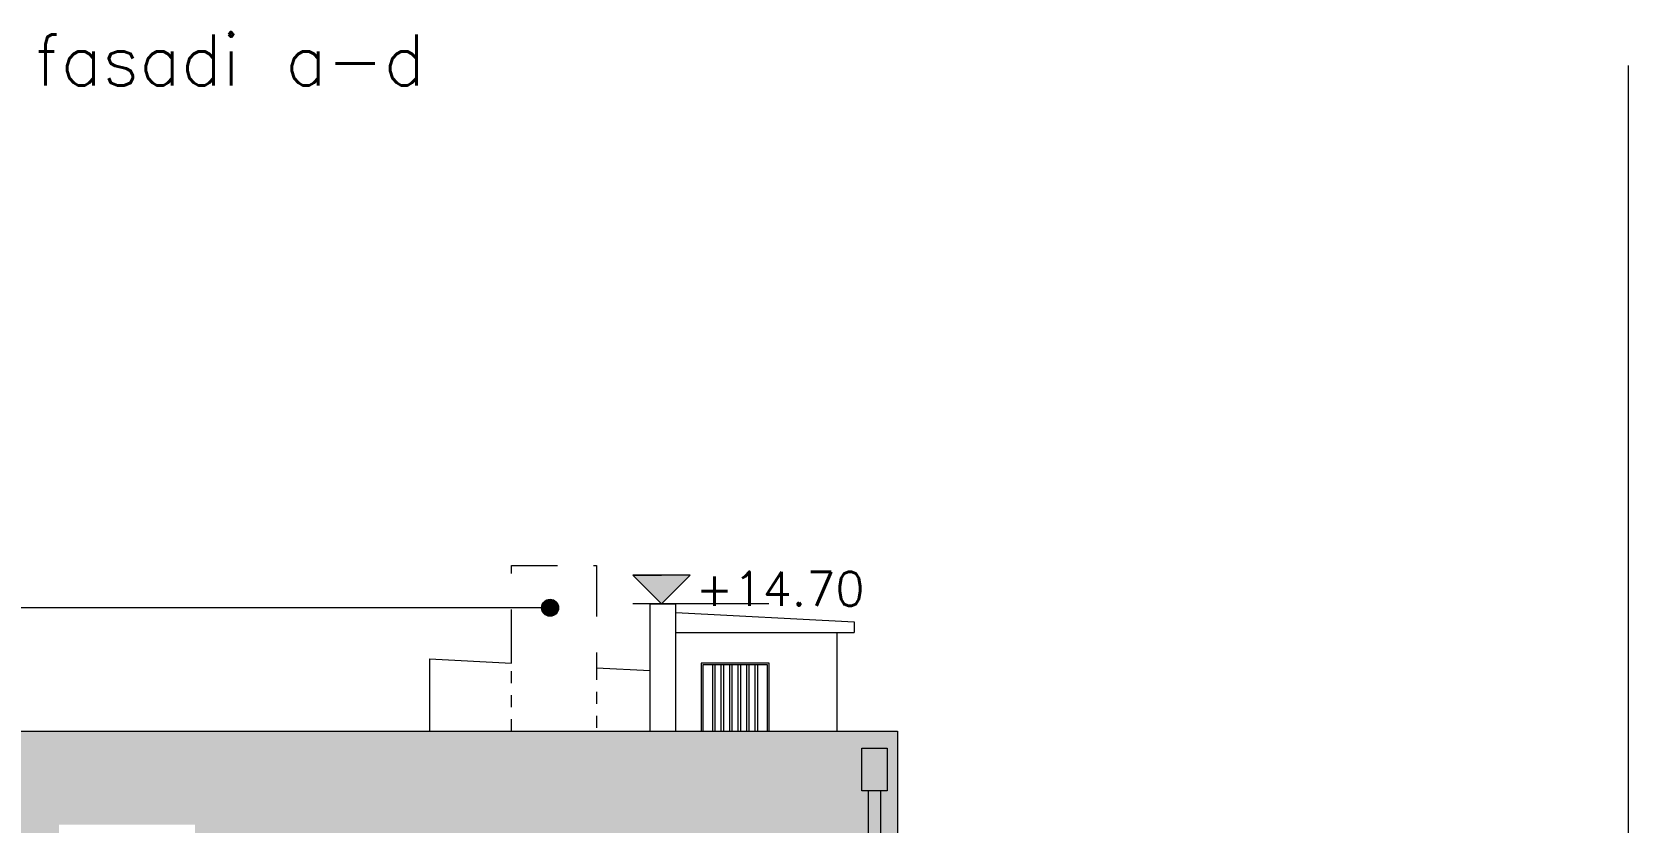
# Model space of a CAD drawing. Header units: millimetres. Extents: x 476244520 to 476657119, y 4620824743 to 4621446928.
# Drawn here: x 476619859 to 476638646, y 4621038097 to 4621047393 of the extents above; entities that cross this region are included whole.
import ezdxf

# ---------------------------------------------------------------- set-up
doc = ezdxf.new("R2010")
doc.units = ezdxf.units.MM
doc.header["$MEASUREMENT"] = 0
doc.linetypes.add('Long Dashed', pattern=[1058.333302, 634.99999, -423.333311])
doc.linetypes.add('Small Dashed', pattern=[282.222222, 141.111111, -141.111111])
for name, color, linetype, lineweight in [('0_Pen_No__1_Pen_No__250', 7, 'Continuous', 0), ('0_Pen_No__250_Pen_No__142', 142, 'Continuous', 0), ('0_Pen_No__7_Pen_No__7', 7, 'Continuous', 0), ('Annotation - Text_Pen_No__7_Pen_No__7_Pen_No__4', 7, 'Continuous', 0), ('New_2D Drafting - General_Pen_No__1_Pen_No__253', 252, 'Continuous', 0), ('New_2D Drafting - General_Pen_No__1_Pen_No__4', 7, 'Continuous', 0), ('New_2D Drafting - General_Pen_No__30_Pen_No__9_Pen_No__9_Pen_No__255', 255, 'Continuous', 0), ('New_2D Drafting - General_Pen_No__30_Pen_No__9_Pen_No__9_Pen_No__7', 7, 'Continuous', 0), ('New_shenobebi_Pen_No__7', 7, 'Continuous', 0), ('New_Structural - Bearing_Pen_No__1', 1, 'Continuous', 0), ('New_Structural - Bearing_Pen_No__7', 7, 'Continuous', 0), ('zoma_Pen_No__1_Pen_No__142', 142, 'Continuous', 0), ('zoma_Pen_No__5_Pen_No__142', 142, 'Continuous', 0)]:
    doc.layers.add(name, color=color, linetype=linetype, lineweight=lineweight)
doc.layers.add('New_2D Drafting - General_Pen_No__30_Pen_No__9_Pen_No__9_Pen_No__254', color=7, linetype='Continuous', lineweight=0, true_color=0xcccccc)
doc.layers.add('zoma_Pen_No__5', color=7, linetype='Continuous')

# ---------------------------------------------------------------- blocks, each defined once
blk = doc.blocks.new('Line_17', base_point=(476625957, 4621040618))
at = {"layer": 'zoma_Pen_No__5_Pen_No__142', "linetype": 'Continuous', "lineweight": 0}
blk.add_hatch(color=142, dxfattribs=at).paths.add_polyline_path([(476625857, 4621040618), (476625865, 4621040580), (476625886, 4621040548), (476625919, 4621040526), (476625957, 4621040518), (476625995, 4621040526), (476626028, 4621040548), (476626050, 4621040580), (476626057, 4621040618), (476626050, 4621040657), (476626028, 4621040689), (476625995, 4621040711), (476625957, 4621040718), (476625919, 4621040711), (476625886, 4621040689), (476625865, 4621040657)])
at = {"layer": 'zoma_Pen_No__5_Pen_No__142', "color": 142, "linetype": 'Continuous', "lineweight": 0}
blk.add_line((476625857, 4621040618), (476599671, 4621040618), dxfattribs=at)
blk.add_circle((476625957, 4621040618), 100, dxfattribs=at)

msp = doc.modelspace()

# ---------------------------------------------------------------- hatches: boundary and pattern name
at = {"layer": '0_Pen_No__250_Pen_No__142', "linetype": 'Continuous', "lineweight": 0}
msp.add_hatch(color=142, dxfattribs=at).paths.add_polyline_path([(476627268.196, 4621040665.575), (476627605.89, 4621041003.104), (476626930.668, 4621041003.269)])
at = {"layer": 'New_2D Drafting - General_Pen_No__30_Pen_No__9_Pen_No__9_Pen_No__254', "linetype": 'Continuous', "lineweight": 0, "true_color": 0xcccccc}
h = msp.add_hatch(dxfattribs=at)
h.set_pattern_fill('BRICK___RUNNING_BOND', color=254, style=0, pattern_type=2)
h.set_pattern_definition([(0, (476622876.87, 4621034175.24), (0, 66.64), []), (90, (476622876.87, 4621034175.24), (-244.8, 0), [66.64, -66.64]), (90, (476622999.27, 4621034241.88), (-244.8, 0), [66.64, -66.64])])
h.paths.add_polyline_path([(476630047.219, 4621038706.026), (476630047.226, 4621028596.024), (476629976.822, 4621028596.024), (476629976.822, 4621025966.681), (476629972.268, 4621025966.024), (476612277.162, 4621025966.024), (476612207.162, 4621025966.024), (476612207.162, 4621029166.014), (476612207.162, 4621039165.621), (476630047.219, 4621039165.617)])
h.paths.add_polyline_path([(476621777.992, 4621031666.024), (476620177.559, 4621031666.024), (476620177.559, 4621030066.024), (476621777.992, 4621030066.024)], flags=0)
h.paths.add_polyline_path([(476621777.558, 4621036466.024), (476620177.559, 4621036466.024), (476620177.559, 4621038066.024), (476621777.558, 4621038066.024)], flags=0)
h.paths.add_polyline_path([(476620177.559, 4621033266.024), (476621777.992, 4621033266.024), (476621777.992, 4621034866.024), (476620177.559, 4621034866.024)], flags=0)
h.paths.add_polyline_path([(476620177.077, 4621026866.024), (476620177.077, 4621028466.024), (476621777.078, 4621028466.024), (476621777.078, 4621026866.024)], flags=0)
h.paths.add_polyline_path([(476618177.219, 4621038066.024), (476616577.219, 4621038066.024), (476616577.219, 4621036466.024), (476618177.219, 4621036466.024)], flags=0)
h.paths.add_polyline_path([(476618177.219, 4621034866.024), (476616577.219, 4621034866.024), (476616577.219, 4621033266.024), (476618177.219, 4621033266.024)], flags=0)
h.paths.add_polyline_path([(476618177.219, 4621031666.024), (476616577.219, 4621031666.024), (476616577.219, 4621030066.024), (476618177.219, 4621030066.024)], flags=0)
h.paths.add_polyline_path([(476618176.823, 4621028466.024), (476616576.823, 4621028466.024), (476616576.823, 4621026866.024), (476618176.823, 4621026866.024)], flags=0)
at = {"layer": 'New_2D Drafting - General_Pen_No__30_Pen_No__9_Pen_No__9_Pen_No__255', "linetype": 'Continuous', "lineweight": 0}
for points in [[(476629926.868, 4621038466.05), (476629626.868, 4621038466.05), (476629626.868, 4621038966.05), (476629926.868, 4621038966.05)], [(476629701.868, 4621025927.057), (476629851.868, 4621025948.674), (476629851.868, 4621038466.05), (476629701.868, 4621038466.05)]]:
    msp.add_hatch(color=255, dxfattribs=at).paths.add_polyline_path(points)

# ---------------------------------------------------------------- linework, layer by layer
at = {"layer": '0_Pen_No__1_Pen_No__250', "color": 7, "linetype": 'Continuous', "lineweight": 0, "flags": 128}
for points in [[(476627268.196, 4621040665.575), (476626930.668, 4621041003.269), (476627268.279, 4621041003.186)], [(476627268.196, 4621040665.575), (476627605.89, 4621041003.104), (476627268.279, 4621041003.186)], [(476628530.585, 4621040665.267), (476626930.585, 4621040665.658)]]:
    msp.add_lwpolyline(points, dxfattribs=at)
at = {"layer": '0_Pen_No__250_Pen_No__142', "color": 142, "linetype": 'Continuous', "lineweight": 0, "flags": 128}
msp.add_lwpolyline([(476627268.196, 4621040665.575), (476627605.89, 4621041003.104), (476626930.668, 4621041003.269)], close=True, dxfattribs=at)
at = {"layer": '0_Pen_No__7_Pen_No__7', "color": 7, "linetype": 'Continuous', "lineweight": 0}
for p, q in [((476627436.83, 4621040564.328), (476629536.83, 4621040453.727)), ((476627436.83, 4621040327.59), (476629536.83, 4621040327.59)), ((476629536.83, 4621040453.727), (476629536.83, 4621040327.59)), ((476624536.878, 4621040015.51), (476624536.878, 4621039165.618)), ((476624536.878, 4621040015.51), (476625503.692, 4621039964.591)), ((476626503.692, 4621039911.923), (476627136.821, 4621039878.578))]:
    msp.add_line(p, q, dxfattribs=at)
at = {"layer": 'New_2D Drafting - General_Pen_No__1_Pen_No__253', "color": 252, "linetype": 'Long Dashed', "lineweight": 0, "flags": 128}
msp.add_lwpolyline([(476625503.692, 4621039964.591), (476625503.692, 4621041115.506), (476626503.692, 4621041115.506), (476626503.692, 4621039911.923)], dxfattribs=at)
at = {"layer": 'New_2D Drafting - General_Pen_No__1_Pen_No__4', "color": 7, "linetype": 'Small Dashed', "lineweight": 0, "flags": 128}
for points in [[(476625503.692, 4621039165.618), (476625503.692, 4621039964.591)], [(476626503.692, 4621039911.923), (476626503.692, 4621039165.618)]]:
    msp.add_lwpolyline(points, dxfattribs=at)
at = {"layer": 'New_2D Drafting - General_Pen_No__30_Pen_No__9_Pen_No__9_Pen_No__7', "color": 7, "linetype": 'Continuous', "lineweight": 0, "flags": 128}
for points in [[(476630047.219, 4621038706.026), (476630047.226, 4621028596.024), (476629976.822, 4621028596.024), (476629976.822, 4621025966.681), (476629972.268, 4621025966.024), (476612277.162, 4621025966.024), (476612207.162, 4621025966.024), (476612207.162, 4621029166.014), (476612207.162, 4621039165.621), (476630047.219, 4621039165.617)], [(476629926.868, 4621038466.05), (476629626.868, 4621038466.05), (476629626.868, 4621038966.05), (476629926.868, 4621038966.05)], [(476629701.868, 4621025927.057), (476629851.868, 4621025948.674), (476629851.868, 4621038466.05), (476629701.868, 4621038466.05)]]:
    msp.add_lwpolyline(points, close=True, dxfattribs=at)
at = {"layer": 'New_shenobebi_Pen_No__7', "color": 7, "linetype": 'Continuous', "lineweight": 0}
for p, q in [((476627871.83, 4621039165.618), (476627871.83, 4621039945.476)), ((476627901.83, 4621039165.618), (476627901.83, 4621039945.476)), ((476627971.83, 4621039165.618), (476627971.83, 4621039945.476)), ((476628001.83, 4621039165.618), (476628001.83, 4621039945.476)), ((476628071.83, 4621039165.618), (476628071.83, 4621039945.476)), ((476628101.83, 4621039165.618), (476628101.83, 4621039945.476)), ((476628171.83, 4621039165.618), (476628171.83, 4621039945.476)), ((476628201.83, 4621039165.618), (476628201.83, 4621039945.476)), ((476628271.83, 4621039165.618), (476628271.83, 4621039945.476)), ((476628301.83, 4621039165.618), (476628301.83, 4621039945.476)), ((476628371.83, 4621039165.618), (476628371.83, 4621039945.476)), ((476628401.83, 4621039165.618), (476628401.83, 4621039945.476))]:
    msp.add_line(p, q, dxfattribs=at)
for points in [[(476628536.83, 4621039165.618), (476628536.83, 4621039965.476), (476627736.83, 4621039965.476), (476627736.83, 4621039165.618)], [(476628516.83, 4621039165.618), (476628516.83, 4621039945.476), (476627756.83, 4621039945.476), (476627756.83, 4621039165.618)]]:
    msp.add_lwpolyline(points, dxfattribs=at)
at = {"layer": 'New_Structural - Bearing_Pen_No__1', "color": 1, "linetype": 'Continuous', "lineweight": 0}
msp.add_line((476638646.158, 4621046996.649), (476638646.158, 4621020265.322), dxfattribs=at)
at = {"layer": 'New_Structural - Bearing_Pen_No__7', "color": 7, "linetype": 'Continuous', "lineweight": 0}
for p, q in [((476627136.83, 4621039165.618), (476627136.83, 4621040665.476)), ((476627136.83, 4621040665.476), (476627436.83, 4621040665.476)), ((476627436.83, 4621039165.677), (476627436.83, 4621040665.534)), ((476629336.83, 4621039165.618), (476629336.83, 4621040327.59))]:
    msp.add_line(p, q, dxfattribs=at)

# ---------------------------------------------------------------- block references
at = {"layer": 'zoma_Pen_No__5', "color": 142, "linetype": 'Continuous', "lineweight": 0}
msp.add_blockref('Line_17', (476625957.17, 4621040618.365), dxfattribs=at)

# ---------------------------------------------------------------- texts
at = {"layer": 'Annotation - Text_Pen_No__7_Pen_No__7_Pen_No__4', "color": 7, "linetype": 'Continuous', "lineweight": 0, "insert": (476619888.864, 4621047364.571), "char_height": 600, "attachment_point": 1}
msp.add_mtext('\\A1;{\\pql;\\Ftxt.shx;fasadi a-d}', dxfattribs=at)
at = {"layer": 'zoma_Pen_No__1_Pen_No__142', "color": 142, "linetype": 'Continuous', "lineweight": 0, "insert": (476627670.499, 4621040641.832), "char_height": 400, "attachment_point": 7, "rotation": 359.9860128}
msp.add_mtext('\\A1;{\\pql;\\Ftxt.shx;+1\\Ftxt.shx;4\\Ftxt.shx;.\\Ftxt.shx;70}', dxfattribs=at)

doc.saveas('drawing.dxf')
